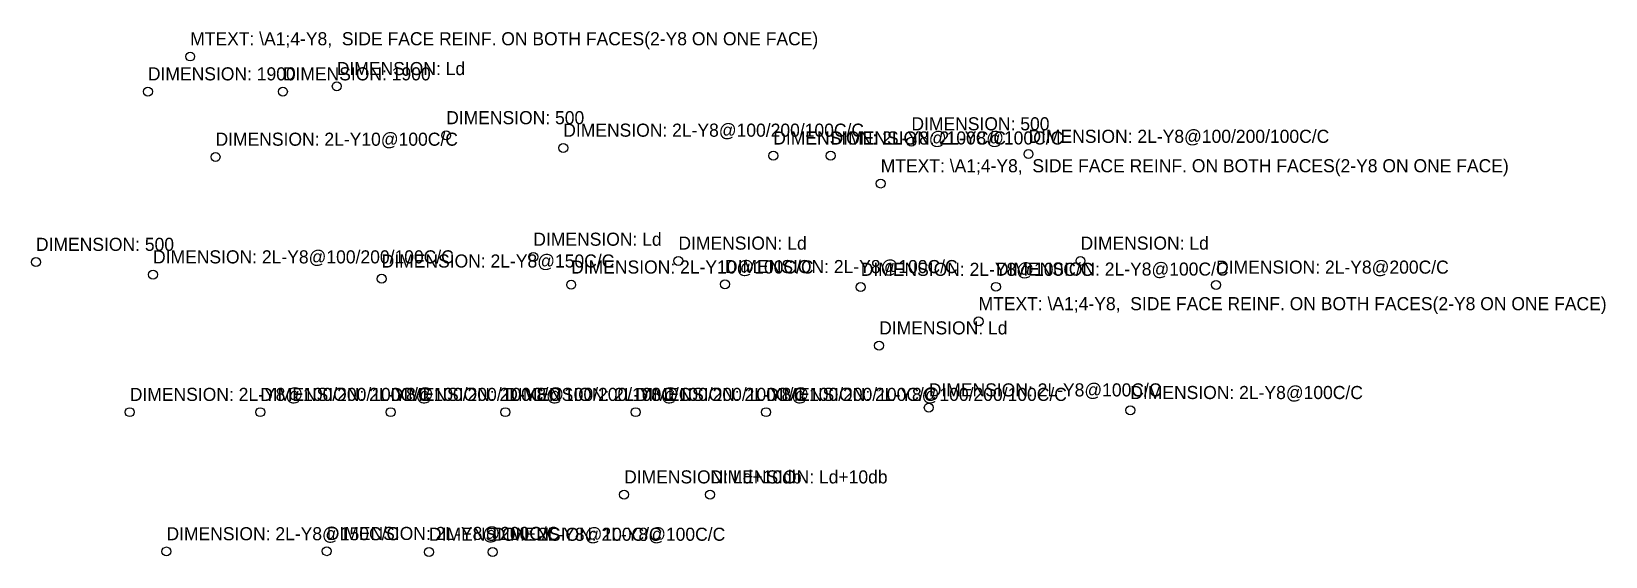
# Model space of a CAD drawing. Header units: metres. Extents: x 2022 to 44126, y 9467 to 23502.
import ezdxf

# ---------------------------------------------------------------- set-up
doc = ezdxf.new("R2010")
doc.units = ezdxf.units.M
doc.layers.add('DEBUG_ENTITY_SURVEY', color=7, linetype='Continuous')

msp = doc.modelspace()

# ---------------------------------------------------------------- linework, layer by layer
at = {"layer": 'DEBUG_ENTITY_SURVEY'}
for centre in [(6267.22, 22833.24), (5136.24, 21894.81), (8746.32, 21894.81), (10189.79, 22035.94), (13114.73, 20723.72), (25559.72, 20559.15), (6945.29, 20147.57), (16246.63, 20389.07), (21864.06, 20180.34), (23397.88, 20180.34), (28691.62, 20224.5), (24738.11, 19437.97), (2142.29, 17336.84), (15446.08, 17473.98), (19326.74, 17369.23), (30082.4, 17369.23), (5274.18, 17002.19), (11389.39, 16891.73), (16458.51, 16730.58), (20572.64, 16742.67), (33709.26, 16727.86), (24204.04, 16668.68), (27819.2, 16676.09), (27355.58, 15751.11), (24696.19, 15103.41), (26024.93, 13446.02), (31413.65, 13375.7), (4651.94, 13325.28), (8140.74, 13325.28), (11629.54, 13325.28), (14695.59, 13325.28), (18184.39, 13325.28), (21673.18, 13325.28), (17874.63, 11119.98), (20174.46, 11119.98), (5633.04, 9600.75), (9920.49, 9608.61), (12656.12, 9586.58), (14356.64, 9586.58)]:
    msp.add_circle(centre, 120, dxfattribs=at)

# ---------------------------------------------------------------- texts
for s, p in [('MTEXT: \\A1;4-Y8,  SIDE FACE REINF. ON BOTH FACES(2-Y8 ON ONE FACE)', (6267.22, 23133.24)), ('DIMENSION: 1900', (5136.24, 22194.81)), ('DIMENSION: 1900', (8746.32, 22194.81)), ('DIMENSION: Ld', (10189.79, 22335.94)), ('DIMENSION: 500', (13114.73, 21023.72)), ('DIMENSION: 2L-Y8@100/200/100C/C', (16246.63, 20689.07)), ('DIMENSION: 500', (25559.72, 20859.15)), ('DIMENSION: 2L-Y10@100C/C', (6945.29, 20447.57)), ('DIMENSION: 2L-Y8@100C/C', (21864.06, 20480.34)), ('DIMENSION: 2L-Y8@100C/C', (23397.88, 20480.34)), ('DIMENSION: 2L-Y8@100/200/100C/C', (28691.62, 20524.5)), ('MTEXT: \\A1;4-Y8,  SIDE FACE REINF. ON BOTH FACES(2-Y8 ON ONE FACE)', (24738.11, 19737.97)), ('DIMENSION: Ld', (15446.08, 17773.98)), ('DIMENSION: 500', (2142.29, 17636.84)), ('DIMENSION: Ld', (19326.74, 17669.23)), ('DIMENSION: Ld', (30082.4, 17669.23)), ('DIMENSION: 2L-Y8@100/200/100C/C', (5274.18, 17302.19)), ('DIMENSION: 2L-Y8@150C/C', (11389.39, 17191.73)), ('DIMENSION: 2L-Y10@100C/C', (16458.51, 17030.58)), ('DIMENSION: 2L-Y8@100C/C', (20572.64, 17042.67)), ('DIMENSION: 2L-Y8@100C/C', (24204.04, 16968.68)), ('DIMENSION: 2L-Y8@100C/C', (27819.2, 16976.09)), ('DIMENSION: 2L-Y8@200C/C', (33709.26, 17027.86)), ('MTEXT: \\A1;4-Y8,  SIDE FACE REINF. ON BOTH FACES(2-Y8 ON ONE FACE)', (27355.58, 16051.11)), ('DIMENSION: Ld', (24696.19, 15403.41)), ('DIMENSION: 2L-Y8@100/200/100C/C', (4651.94, 13625.28)), ('DIMENSION: 2L-Y8@100/200/100C/C', (8140.74, 13625.28)), ('DIMENSION: 2L-Y8@100/200/100C/C', (11629.54, 13625.28)), ('DIMENSION: 2L-Y8@100/200/100C/C', (14695.59, 13625.28)), ('DIMENSION: 2L-Y8@100/200/100C/C', (18184.39, 13625.28)), ('DIMENSION: 2L-Y8@100/200/100C/C', (21673.18, 13625.28)), ('DIMENSION: 2L-Y8@100C/C', (26024.93, 13746.02)), ('DIMENSION: 2L-Y8@100C/C', (31413.65, 13675.7)), ('DIMENSION: Ld+10db', (17874.63, 11419.98)), ('DIMENSION: Ld+10db', (20174.46, 11419.98)), ('DIMENSION: 2L-Y8@150C/C', (5633.04, 9900.75)), ('DIMENSION: 2L-Y8@200C/C', (9920.49, 9908.61)), ('DIMENSION: 2L-Y8@100C/C', (12656.12, 9886.58)), ('DIMENSION: 2L-Y8@100C/C', (14356.64, 9886.58))]:
    msp.add_text(s, height=350, dxfattribs=at).set_placement(p)

doc.saveas('drawing.dxf')
